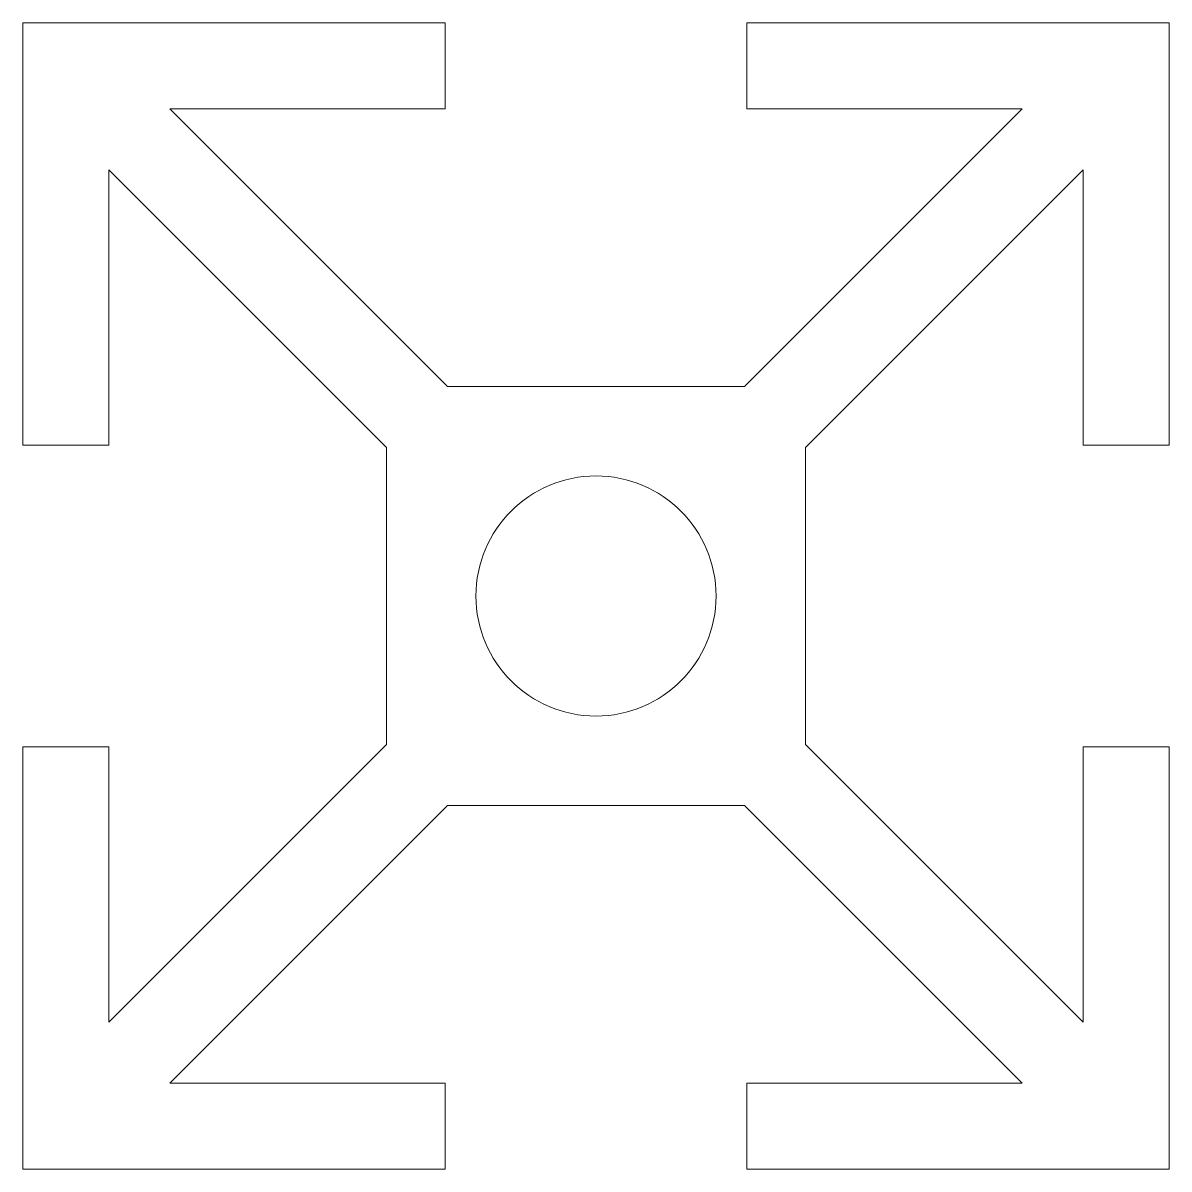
# Model space of a CAD drawing. Header units: millimetres. Extents: x -20 to 0, y 0 to 20.
import ezdxf

# ---------------------------------------------------------------- set-up
doc = ezdxf.new("R2010")
doc.units = ezdxf.units.MM

msp = doc.modelspace()

# ---------------------------------------------------------------- linework, layer by layer
at = {"color": 7, "linetype": 'Continuous', "lineweight": 15}
for p, q in [((-12.63, 20), (-20, 20)), ((-20, 20), (-20, 12.63)), ((-12.63, 20), (-12.63, 18.5)), ((0, 20), (-7.37, 20)), ((-7.37, 20), (-7.37, 18.5)), ((0, 12.63), (0, 20)), ((-12.594, 13.655), (-17.439, 18.5)), ((-17.439, 18.5), (-12.63, 18.5)), ((-7.406, 13.655), (-2.561, 18.5)), ((-7.37, 18.5), (-2.561, 18.5)), ((-18.5, 12.63), (-18.5, 17.439)), ((-18.5, 17.439), (-13.655, 12.594)), ((-6.345, 12.594), (-1.5, 17.439)), ((-1.5, 17.439), (-1.5, 12.63)), ((-7.406, 13.655), (-12.594, 13.655)), ((-18.5, 12.63), (-20, 12.63)), ((-1.5, 12.63), (0, 12.63)), ((-13.655, 12.594), (-13.655, 7.406)), ((-6.345, 7.406), (-6.345, 12.594)), ((-13.655, 7.406), (-18.5, 2.561)), ((-1.5, 2.561), (-6.345, 7.406)), ((-18.5, 7.37), (-20, 7.37)), ((-20, 7.37), (-20, 0)), ((-18.5, 7.37), (-18.5, 2.561)), ((-1.5, 7.37), (0, 7.37)), ((-1.5, 7.37), (-1.5, 2.561)), ((0, 0), (0, 7.37)), ((-17.439, 1.5), (-12.594, 6.345)), ((-12.594, 6.345), (-7.406, 6.345)), ((-7.406, 6.345), (-2.561, 1.5)), ((-12.63, 1.5), (-17.439, 1.5)), ((-12.63, 0), (-12.63, 1.5)), ((-2.561, 1.5), (-7.37, 1.5)), ((-7.37, 1.5), (-7.37, 0)), ((-20, 0), (-12.63, 0)), ((-7.37, 0), (0, 0))]:
    msp.add_line(p, q, dxfattribs=at)
msp.add_circle((-10, 10), 2.095, dxfattribs=at)

doc.saveas('drawing.dxf')
